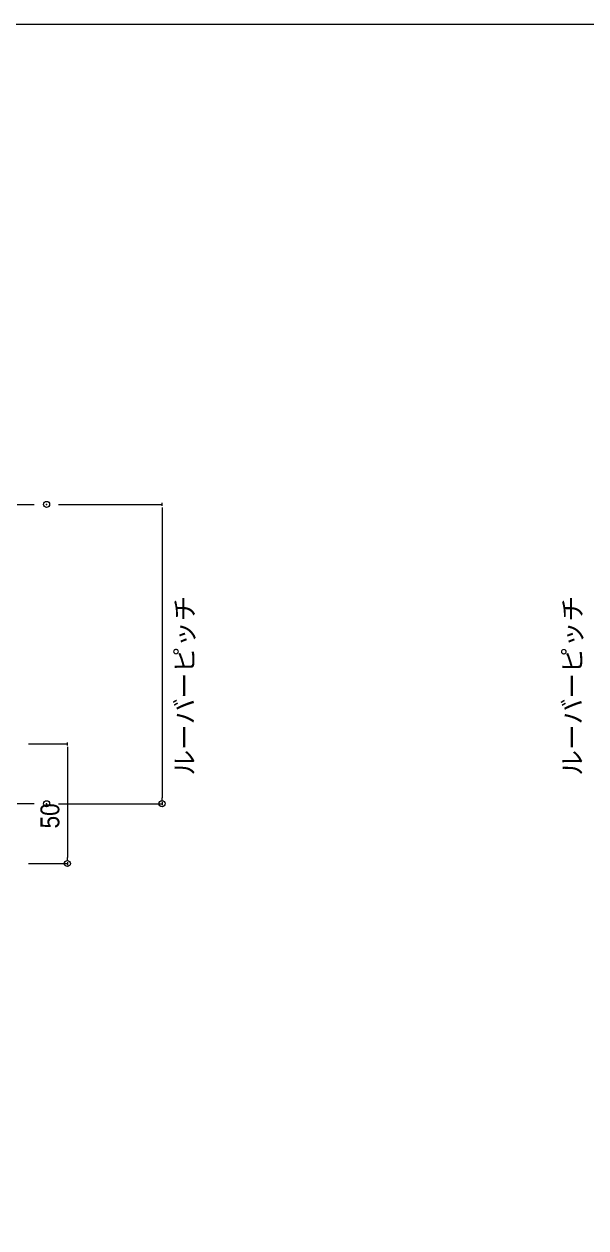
# Model space of a CAD drawing. Units: millimetres, scale not verified. Extents: x -1200 to 1200, y -342 to 342.
# Drawn here: x 786.7 to 833.6, y -99.1 to 1.6 of the extents above; entities that cross this region are included whole.
import ezdxf
from ezdxf.enums import TextEntityAlignment as Align

# ---------------------------------------------------------------- set-up
doc = ezdxf.new("R2010")
doc.units = ezdxf.units.MM
doc.header["$PDMODE"] = 32
doc.header["$PDSIZE"] = 0.5
doc.linetypes.add('CHAIN1', pattern=[8, 5, -1, 1, -1])
for name, color, linetype, lineweight in [('0-0_一般', 7, 'Continuous', 9), ('0-1_0', 7, 'Continuous', 9), ('0-3_寸法', 7, 'Continuous', 9)]:
    doc.layers.add(name, color=color, linetype=linetype, lineweight=lineweight)
doc.layers.add('0-A_Defpoints', color=7, linetype='Continuous')
doc.styles.add('Osaka', font='')
doc.styles.get('Osaka').set_extended_font_data('Osaka')

# ---------------------------------------------------------------- blocks, each defined once
blk = doc.blocks.new('_DOT')
at = {"layer": '0-1_0'}
for p, q in [((-2.5, 0), (-5, 0)), ((-1.25, 0), (1.25, 0))]:
    blk.add_line(p, q, dxfattribs=at)

msp = doc.modelspace()

# ---------------------------------------------------------------- linework, layer by layer
at = {"layer": '0-0_一般'}
msp.add_lwpolyline([(698.607, 1.558), (1098.607, 1.558), (1098.607, -258.442), (698.607, -258.442)], close=True, dxfattribs=at)
at = {"layer": '0-3_寸法', "linetype": 'CHAIN1'}
for p, q in [((770.092, -38.602), (787.496, -38.602)), ((770.092, -63.602), (787.496, -63.602))]:
    msp.add_line(p, q, dxfattribs=at)
at = {"layer": '0-3_寸法'}
for p, q in [((789.552, -38.602), (798.2, -38.602)), ((798.2, -39.103), (798.2, -63.127)), ((787.042, -58.628), (790.287, -58.628)), ((790.287, -59.129), (790.287, -68.127)), ((789.552, -63.628), (798.2, -63.628)), ((787.042, -68.628), (790.287, -68.628))]:
    msp.add_line(p, q, dxfattribs=at)
at = {"layer": '0-A_Defpoints'}
for p in [(788.552, -38.602), (788.552, -63.628), (798.2, -63.628), (790.287, -68.628)]:
    msp.add_point(p, dxfattribs=at)

# ---------------------------------------------------------------- block references
at = {"layer": '0-3_寸法', "xscale": 0.1001489, "yscale": 0.1001489}
for p, rotation in [((798.2, -38.602), 90), ((790.287, -58.628), 90), ((798.2, -63.628), 270), ((790.287, -68.628), 270)]:
    msp.add_blockref('_DOT', p, dxfattribs=dict(at, rotation=rotation))

# ---------------------------------------------------------------- texts
at = {"layer": '0-3_寸法', "style": 'Osaka'}
for p in [(801.338, -61.276), (833.754, -61.289)]:
    msp.add_text('ルーバーピッチ', height=1.576, rotation=90, dxfattribs=at).set_placement(p, align=Align.BOTTOM_LEFT)
at = {"layer": '0-3_寸法', "style": 'Osaka', "width": 0.9}
msp.add_text('50', height=1.576, rotation=90, dxfattribs=at).set_placement((790.087, -65.696), align=Align.BOTTOM_LEFT)

doc.saveas('drawing.dxf')
